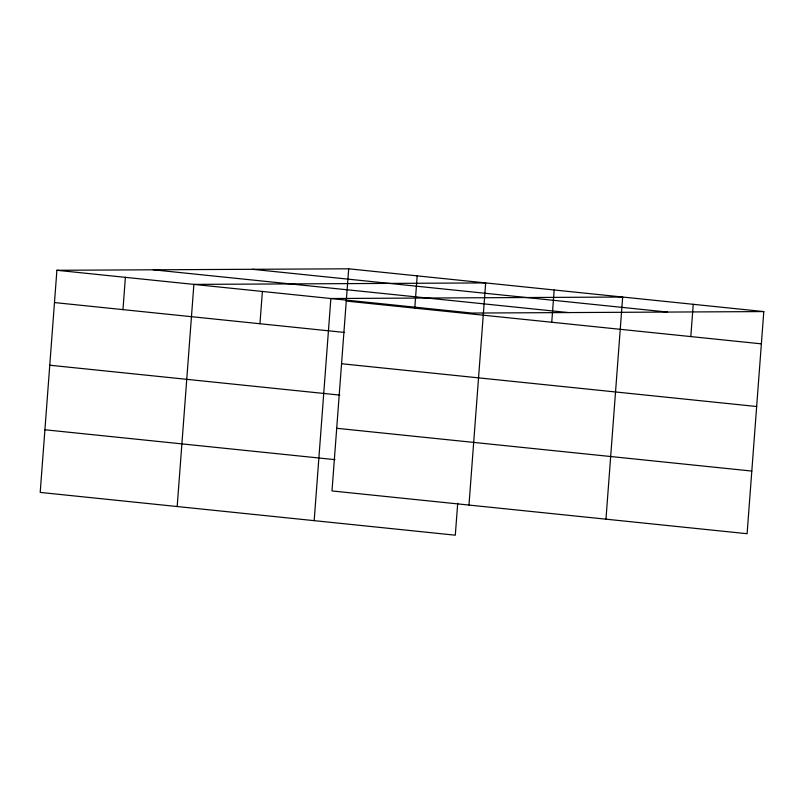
<?xml version="1.0" encoding="UTF-8"?>
<svg xmlns="http://www.w3.org/2000/svg" width="804" height="804" viewBox="0 0 804 804"><rect width="100%" height="100%" fill="white"/><g stroke="black" fill="none" stroke-linecap="round" stroke-linejoin="round"><path stroke-width="1.21" d="M348.695 268.807L331.992 490.942L747.097 533.715L763.8 311.58L348.695 268.807L56.903 270.285L40.2 492.42L455.305 535.193L457.707 503.254M122.972 309.62L125.394 277.34M177.181 506.54L193.885 284.395L485.676 282.918L468.973 505.063M259.953 323.731L262.375 291.46M314.173 520.65L330.866 298.515L622.668 297.038L605.965 519.173M414.763 308.143L417.186 275.862M551.745 322.253L554.177 289.973M690.807 336.585L693.229 304.304M763.8 311.58L472.008 313.057L56.903 270.285M252.406 269.29L667.511 312.063M153.192 269.792L568.297 312.565M346.273 301.078L761.378 343.851M54.471 302.565L344.534 332.454M341.559 363.74L756.664 406.512M49.768 365.217L339.831 395.106M336.705 428.291L751.81 471.064M44.913 429.768L334.977 459.657"/></g></svg>
